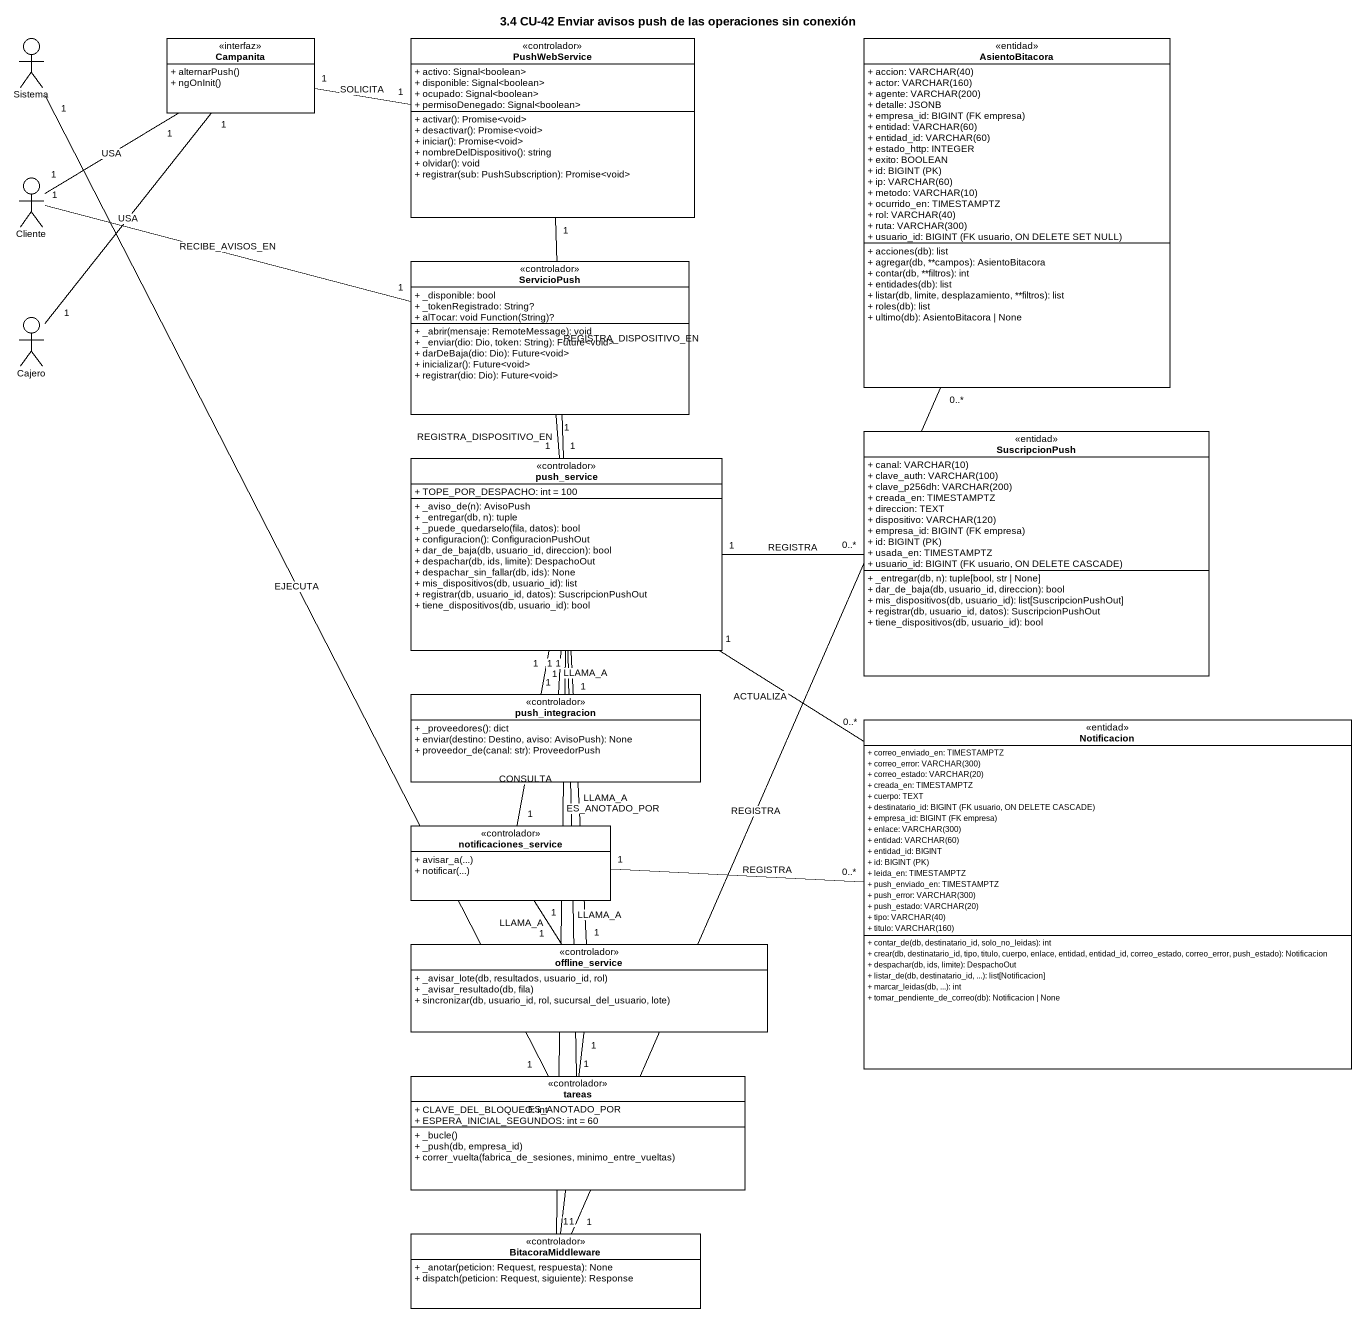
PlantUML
@startuml
title 3.4 CU-42 Enviar avisos push de las operaciones sin conexión
allowmixing
hide circle
hide empty members
skinparam classAttributeIconSize 0
actor Sistema
class Campanita <<interfaz>> {
  + alternarPush()
  + ngOnInit()
}
class PushWebService <<controlador>> {
  + activo: Signal<boolean>
  + disponible: Signal<boolean>
  + ocupado: Signal<boolean>
  + permisoDenegado: Signal<boolean>
  + activar(): Promise<void>
  + desactivar(): Promise<void>
  + iniciar(): Promise<void>
  + nombreDelDispositivo(): string
  + olvidar(): void
  + registrar(sub: PushSubscription): Promise<void>
}
class AsientoBitacora <<entidad>> {
  {field} + accion: VARCHAR(40)
  {field} + actor: VARCHAR(160)
  {field} + agente: VARCHAR(200)
  + detalle: JSONB
  {field} + empresa_id: BIGINT (FK empresa)
  {field} + entidad: VARCHAR(60)
  {field} + entidad_id: VARCHAR(60)
  + estado_http: INTEGER
  + exito: BOOLEAN
  {field} + id: BIGINT (PK)
  {field} + ip: VARCHAR(60)
  {field} + metodo: VARCHAR(10)
  + ocurrido_en: TIMESTAMPTZ
  {field} + rol: VARCHAR(40)
  {field} + ruta: VARCHAR(300)
  {field} + usuario_id: BIGINT (FK usuario, ON DELETE SET NULL)
  + acciones(db): list
  + agregar(db, **campos): AsientoBitacora
  + contar(db, **filtros): int
  + entidades(db): list
  + listar(db, limite, desplazamiento, **filtros): list
  + roles(db): list
  + ultimo(db): AsientoBitacora | None
}
actor Cliente
class ServicioPush <<controlador>> {
  + _disponible: bool
  + _tokenRegistrado: String?
  {field} + alTocar: void Function(String)?
  + _abrir(mensaje: RemoteMessage): void
  + _enviar(dio: Dio, token: String): Future<void>
  + darDeBaja(dio: Dio): Future<void>
  + inicializar(): Future<void>
  + registrar(dio: Dio): Future<void>
}
actor Cajero
class SuscripcionPush <<entidad>> {
  {field} + canal: VARCHAR(10)
  {field} + clave_auth: VARCHAR(100)
  {field} + clave_p256dh: VARCHAR(200)
  + creada_en: TIMESTAMPTZ
  + direccion: TEXT
  {field} + dispositivo: VARCHAR(120)
  {field} + empresa_id: BIGINT (FK empresa)
  {field} + id: BIGINT (PK)
  + usada_en: TIMESTAMPTZ
  {field} + usuario_id: BIGINT (FK usuario, ON DELETE CASCADE)
  + _entregar(db, n): tuple[bool, str | None]
  + dar_de_baja(db, usuario_id, direccion): bool
  + mis_dispositivos(db, usuario_id): list[SuscripcionPushOut]
  + registrar(db, usuario_id, datos): SuscripcionPushOut
  + tiene_dispositivos(db, usuario_id): bool
}
class push_service <<controlador>> {
  + TOPE_POR_DESPACHO: int = 100
  + _aviso_de(n): AvisoPush
  + _entregar(db, n): tuple
  + _puede_quedarselo(fila, datos): bool
  + configuracion(): ConfiguracionPushOut
  + dar_de_baja(db, usuario_id, direccion): bool
  + despachar(db, ids, limite): DespachoOut
  + despachar_sin_fallar(db, ids): None
  + mis_dispositivos(db, usuario_id): list
  + registrar(db, usuario_id, datos): SuscripcionPushOut
  + tiene_dispositivos(db, usuario_id): bool
}
class push_integracion <<controlador>> {
  + _proveedores(): dict
  + enviar(destino: Destino, aviso: AvisoPush): None
  + proveedor_de(canal: str): ProveedorPush
}
class Notificacion <<entidad>> {
  + correo_enviado_en: TIMESTAMPTZ
  {field} + correo_error: VARCHAR(300)
  {field} + correo_estado: VARCHAR(20)
  + creada_en: TIMESTAMPTZ
  + cuerpo: TEXT
  {field} + destinatario_id: BIGINT (FK usuario, ON DELETE CASCADE)
  {field} + empresa_id: BIGINT (FK empresa)
  {field} + enlace: VARCHAR(300)
  {field} + entidad: VARCHAR(60)
  + entidad_id: BIGINT
  {field} + id: BIGINT (PK)
  + leida_en: TIMESTAMPTZ
  + push_enviado_en: TIMESTAMPTZ
  {field} + push_error: VARCHAR(300)
  {field} + push_estado: VARCHAR(20)
  {field} + tipo: VARCHAR(40)
  {field} + titulo: VARCHAR(160)
  + contar_de(db, destinatario_id, solo_no_leidas): int
  + crear(db, destinatario_id, tipo, titulo, cuerpo, enlace, entidad, entidad_id, correo_estado, correo_error, push_estado): Notificacion
  + despachar(db, ids, limite): DespachoOut
  + listar_de(db, destinatario_id, ...): list[Notificacion]
  + marcar_leidas(db, ...): int
  + tomar_pendiente_de_correo(db): Notificacion | None
}
class notificaciones_service <<controlador>> {
  + avisar_a(...)
  + notificar(...)
}
class offline_service <<controlador>> {
  + _avisar_lote(db, resultados, usuario_id, rol)
  + _avisar_resultado(db, fila)
  + sincronizar(db, usuario_id, rol, sucursal_del_usuario, lote)
}
class tareas <<controlador>> {
  + CLAVE_DEL_BLOQUEO: int
  + ESPERA_INICIAL_SEGUNDOS: int = 60
  + _bucle()
  + _push(db, empresa_id)
  + correr_vuelta(fabrica_de_sesiones, minimo_entre_vueltas)
}
class BitacoraMiddleware <<controlador>> {
  + _anotar(peticion: Request, respuesta): None
  + dispatch(peticion: Request, siguiente): Response
}
Sistema "1" -- "1" tareas : EJECUTA
Campanita "1" -right- "1" PushWebService : SOLICITA
PushWebService "1" -- "1" push_service : REGISTRA_DISPOSITIVO_EN
Cliente "1" -up- "1" Campanita : USA
Cliente "1" -right- "1" ServicioPush : RECIBE_AVISOS_EN
ServicioPush "1" -- "1" push_service : REGISTRA_DISPOSITIVO_EN
Cajero "1" -up- "1" Campanita : USA
push_service "1" -right- "0..*" SuscripcionPush : REGISTRA
push_service "1" -- "1" push_integracion : LLAMA_A
push_service "1" -- "0..*" Notificacion : ACTUALIZA
push_service "1" -- "1" BitacoraMiddleware : ES_ANOTADO_POR
notificaciones_service "1" -up- "1" push_service : CONSULTA
notificaciones_service "1" -right- "0..*" Notificacion : REGISTRA
offline_service "1" -up- "1" push_service : LLAMA_A
offline_service "1" -up- "1" notificaciones_service : LLAMA_A
offline_service "1" -- "1" BitacoraMiddleware : ES_ANOTADO_POR
tareas "1" -up- "1" push_service : LLAMA_A
BitacoraMiddleware "1" -up- "0..*" AsientoBitacora : REGISTRA
@enduml
